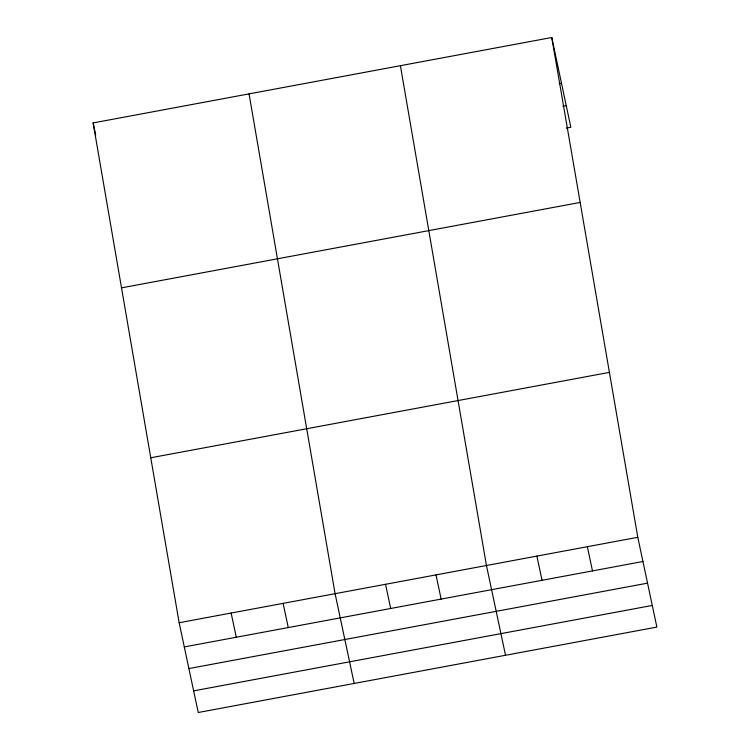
<?xml version="1.0" encoding="UTF-8"?>
<svg xmlns="http://www.w3.org/2000/svg" width="750" height="750" viewBox="0 0 750 750"><rect width="100%" height="100%" fill="white"/><g stroke="black" fill="none" stroke-linecap="round" stroke-linejoin="round"><path stroke-width="1.12" d="M551.766 37.5L637.8 537.309L656.878 627.084L198.234 712.5L179.156 622.725L93.122 122.916L551.766 37.5L570.844 127.275L566.259 128.128M559.209 83.766L561.506 83.344M562.809 106.275L566.241 105.638M121.509 287.85L580.153 202.434M150.759 457.781L609.403 372.375M179.156 622.725L637.8 537.309M184.303 646.922L642.938 561.506M188.897 668.559L647.541 583.153M193.641 690.862L652.284 605.447M587.344 546.703L592.491 570.909M536.897 556.106L542.044 580.303M505.528 655.275L486.45 565.5L400.406 65.681M435.994 574.894L441.141 599.091M385.547 584.288L390.684 608.484M354.178 683.456L335.091 593.681L249.056 93.872M283.116 603.366L288.253 627.562M231.131 613.041L236.278 637.238M93.122 122.916L95.691 135.009"/></g></svg>
